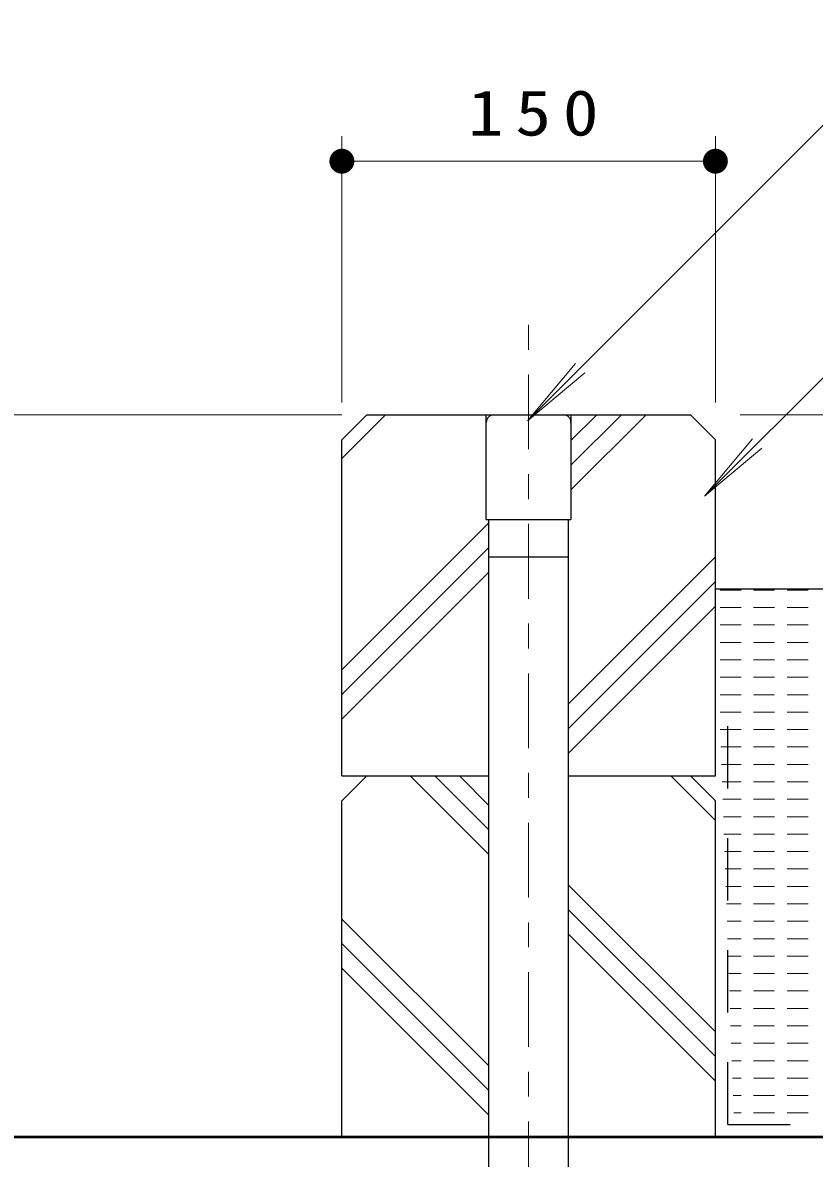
# Model space of a CAD drawing. Units: millimetres on the paper, with parts at other scales. Extents: x -385 to 0, y 0 to 267.
# Drawn here: x -122.93 to -91.14, y 102.48 to 148.09 of the extents above; entities that cross this region are included whole.
import ezdxf

# ---------------------------------------------------------------- set-up
doc = ezdxf.new("R2010")
doc.units = ezdxf.units.MM
doc.linetypes.add('USER1', pattern=[4.5, 2.5, -2])
doc.linetypes.add('USER2', pattern=[6, 3, -1, 1, -1])
doc.layers.add('LY_1', color=7, linetype='Continuous', lineweight=13)
doc.styles.add('ＭＳ ゴシック', font='')
doc.styles.get('ＭＳ ゴシック').set_extended_font_data('MS Gothic')

# ---------------------------------------------------------------- blocks, each defined once
blk = doc.blocks.new('filled_dot')
at = {"color": 0, "linetype": 'Continuous', "lineweight": -2, "const_width": 1.25}
blk.add_lwpolyline([(-0.625, 0, 1), (0.625, 0, 1)], format="xyb", close=True, dxfattribs=at)

msp = doc.modelspace()

# ---------------------------------------------------------------- linework, layer by layer
at = {"layer": 'LY_1'}
for p, q in [((-86.67, 148.089), (-102.654, 132.104)), ((-110.111, 132.836), (-110.111, 143.527)), ((-95.111, 132.836), (-95.111, 143.527)), ((-110.111, 142.527), (-95.111, 142.527)), ((-84.447, 140.176), (-95.545, 129.077)), ((-102.654, 132.104), (-100.726, 134.402)), ((-102.654, 132.104), (-100.356, 134.033)), ((-110.111, 132.336), (-153.611, 132.336)), ((-110.111, 130.588), (-108.363, 132.336)), ((-100.911, 129.323), (-97.898, 132.336)), ((-100.911, 130.313), (-98.888, 132.336)), ((-100.911, 131.303), (-99.877, 132.336)), ((-94.111, 132.336), (-79.622, 132.336)), ((-95.545, 129.077), (-93.617, 131.375)), ((-95.545, 129.077), (-93.247, 131.006)), ((-110.111, 122.103), (-104.211, 128.003)), ((-110.111, 121.113), (-104.211, 127.013)), ((-101.011, 120.738), (-95.111, 126.638)), ((-110.111, 120.123), (-104.211, 126.023)), ((-101.011, 119.748), (-95.111, 125.648)), ((-94.08, 125.3), (-94.92, 125.3)), ((-92.736, 125.3), (-93.576, 125.3)), ((-91.392, 125.3), (-92.232, 125.3)), ((-101.011, 118.758), (-95.111, 124.658)), ((-94.08, 124.6), (-94.92, 124.6)), ((-92.736, 124.6), (-93.576, 124.6)), ((-91.392, 124.6), (-92.232, 124.6)), ((-94.08, 123.9), (-94.92, 123.9)), ((-92.736, 123.9), (-93.576, 123.9)), ((-91.392, 123.9), (-92.232, 123.9)), ((-94.08, 123.2), (-94.92, 123.2)), ((-92.736, 123.2), (-93.576, 123.2)), ((-91.392, 123.2), (-92.232, 123.2)), ((-94.08, 122.5), (-94.92, 122.5)), ((-92.736, 122.5), (-93.576, 122.5)), ((-91.392, 122.5), (-92.232, 122.5)), ((-94.08, 121.8), (-94.92, 121.8)), ((-92.736, 121.8), (-93.576, 121.8)), ((-91.392, 121.8), (-92.232, 121.8)), ((-94.08, 121.1), (-94.92, 121.1)), ((-92.736, 121.1), (-93.576, 121.1)), ((-91.392, 121.1), (-92.232, 121.1)), ((-94.08, 120.4), (-94.92, 120.4)), ((-92.736, 120.4), (-93.576, 120.4)), ((-91.392, 120.4), (-92.232, 120.4)), ((-94.08, 119.7), (-94.914, 119.7)), ((-92.736, 119.7), (-93.576, 119.7)), ((-91.392, 119.7), (-92.232, 119.7)), ((-94.08, 119), (-94.89, 119)), ((-92.736, 119), (-93.576, 119)), ((-91.392, 119), (-92.232, 119)), ((-94.08, 118.3), (-94.865, 118.3)), ((-92.736, 118.3), (-93.576, 118.3)), ((-91.392, 118.3), (-92.232, 118.3)), ((-107.371, 117.836), (-104.211, 114.676)), ((-106.381, 117.836), (-104.211, 115.666)), ((-105.391, 117.836), (-104.211, 116.656)), ((-96.906, 117.836), (-95.111, 116.041)), ((-94.08, 117.6), (-94.841, 117.6)), ((-92.736, 117.6), (-93.576, 117.6)), ((-91.392, 117.6), (-92.232, 117.6)), ((-94.08, 116.9), (-94.816, 116.9)), ((-92.736, 116.9), (-93.576, 116.9)), ((-91.392, 116.9), (-92.232, 116.9)), ((-94.08, 116.2), (-94.792, 116.2)), ((-92.736, 116.2), (-93.576, 116.2)), ((-91.392, 116.2), (-92.232, 116.2)), ((-94.08, 115.5), (-94.767, 115.5)), ((-92.736, 115.5), (-93.576, 115.5)), ((-91.392, 115.5), (-92.232, 115.5)), ((-94.08, 114.8), (-94.743, 114.8)), ((-92.736, 114.8), (-93.576, 114.8)), ((-91.392, 114.8), (-92.232, 114.8)), ((-94.08, 114.1), (-94.718, 114.1)), ((-92.736, 114.1), (-93.576, 114.1)), ((-91.392, 114.1), (-92.232, 114.1)), ((-101.011, 113.456), (-95.111, 107.556)), ((-94.08, 113.4), (-94.694, 113.4)), ((-92.736, 113.4), (-93.576, 113.4)), ((-91.392, 113.4), (-92.232, 113.4)), ((-94.08, 112.7), (-94.67, 112.7)), ((-92.736, 112.7), (-93.576, 112.7)), ((-91.392, 112.7), (-92.232, 112.7)), ((-101.011, 112.466), (-95.111, 106.566)), ((-110.111, 112.091), (-104.211, 106.191)), ((-94.08, 112), (-94.645, 112)), ((-92.736, 112), (-93.576, 112)), ((-91.392, 112), (-92.232, 112)), ((-101.011, 111.476), (-95.111, 105.576)), ((-94.08, 111.3), (-94.621, 111.3)), ((-92.736, 111.3), (-93.576, 111.3)), ((-91.392, 111.3), (-92.232, 111.3)), ((-110.111, 111.101), (-104.211, 105.201)), ((-94.08, 110.6), (-94.596, 110.6)), ((-92.736, 110.6), (-93.576, 110.6)), ((-91.392, 110.6), (-92.232, 110.6)), ((-110.111, 110.111), (-104.211, 104.211)), ((-94.08, 109.9), (-94.572, 109.9)), ((-92.736, 109.9), (-93.576, 109.9)), ((-91.392, 109.9), (-92.232, 109.9)), ((-94.08, 109.2), (-94.547, 109.2)), ((-92.736, 109.2), (-93.576, 109.2)), ((-91.392, 109.2), (-92.232, 109.2)), ((-94.08, 108.5), (-94.523, 108.5)), ((-92.736, 108.5), (-93.576, 108.5)), ((-91.392, 108.5), (-92.232, 108.5)), ((-94.08, 107.8), (-94.498, 107.8)), ((-92.736, 107.8), (-93.576, 107.8)), ((-91.392, 107.8), (-92.232, 107.8)), ((-94.08, 107.1), (-94.474, 107.1)), ((-92.736, 107.1), (-93.576, 107.1)), ((-91.392, 107.1), (-92.232, 107.1)), ((-94.08, 106.4), (-94.45, 106.4)), ((-92.736, 106.4), (-93.576, 106.4)), ((-91.392, 106.4), (-92.232, 106.4)), ((-94.08, 105.7), (-94.425, 105.7)), ((-92.736, 105.7), (-93.576, 105.7)), ((-91.392, 105.7), (-92.232, 105.7)), ((-94.08, 105), (-94.401, 105)), ((-92.736, 105), (-93.576, 105)), ((-91.392, 105), (-92.232, 105)), ((-94.08, 104.3), (-94.376, 104.3)), ((-92.736, 104.3), (-93.576, 104.3)), ((-91.392, 104.3), (-92.232, 104.3))]:
    msp.add_line(p, q, dxfattribs=at)
at = {"layer": 'LY_1', "linetype": 'USER2'}
msp.add_line((-102.611, 76.956), (-102.611, 136.369), dxfattribs=at)
at = {"layer": 'LY_1', "lineweight": 25}
for p, q in [((-110.111, 131.336), (-109.111, 132.336)), ((-109.111, 132.336), (-96.111, 132.336)), ((-104.311, 128.136), (-104.311, 132.336)), ((-100.911, 132.336), (-100.911, 128.136)), ((-96.111, 132.336), (-95.111, 131.336)), ((-110.111, 117.836), (-110.111, 131.336)), ((-95.111, 117.836), (-95.111, 131.336)), ((-104.311, 128.136), (-100.911, 128.136)), ((-104.211, 103.336), (-104.211, 128.136)), ((-101.011, 103.336), (-101.011, 128.136)), ((-104.211, 126.636), (-101.011, 126.636)), ((-62.778, 125.336), (-95.111, 125.336)), ((-110.111, 117.836), (-104.211, 117.836)), ((-110.111, 116.836), (-109.111, 117.836)), ((-101.011, 117.836), (-95.111, 117.836)), ((-96.111, 117.836), (-95.111, 116.836)), ((-110.111, 103.336), (-110.111, 116.836)), ((-95.111, 103.336), (-95.111, 116.836)), ((-104.211, 85.036), (-104.211, 103.336)), ((-101.011, 85.036), (-101.011, 103.336))]:
    msp.add_line(p, q, dxfattribs=at)
at = {"layer": 'LY_1', "linetype": 'USER1', "lineweight": 25}
for q in [(-94.611, 120.101), (-62.778, 103.836)]:
    msp.add_line((-94.611, 103.836), q, dxfattribs=at)
at = {"layer": 'LY_1', "lineweight": 50}
msp.add_line((-127.111, 103.336), (-62.778, 103.336), dxfattribs=at)
at = {"layer": 'LY_1', "lineweight": 25}
for centre, start, end in [((-104.011, 132.036), 90, 180), ((-101.211, 132.036), 0, 90)]:
    msp.add_arc(centre, 0.3, start, end, dxfattribs=at)

# ---------------------------------------------------------------- block references
at = {"layer": 'LY_1', "xscale": 0.4, "yscale": 0.4}
msp.add_blockref('filled_dot', (-110.111, 142.527), dxfattribs=at)
at = {"layer": 'LY_1', "xscale": 0.4, "yscale": 0.4, "rotation": 180}
msp.add_blockref('filled_dot', (-95.111, 142.527), dxfattribs=at)

# ---------------------------------------------------------------- texts
at = {"layer": 'LY_1', "insert": (-102.19, 143.527), "char_height": 1.833, "attachment_point": 8, "style": 'ＭＳ ゴシック'}
msp.add_mtext('\\T1.33;\\W1.15;150', dxfattribs=at)

doc.saveas('drawing.dxf')
